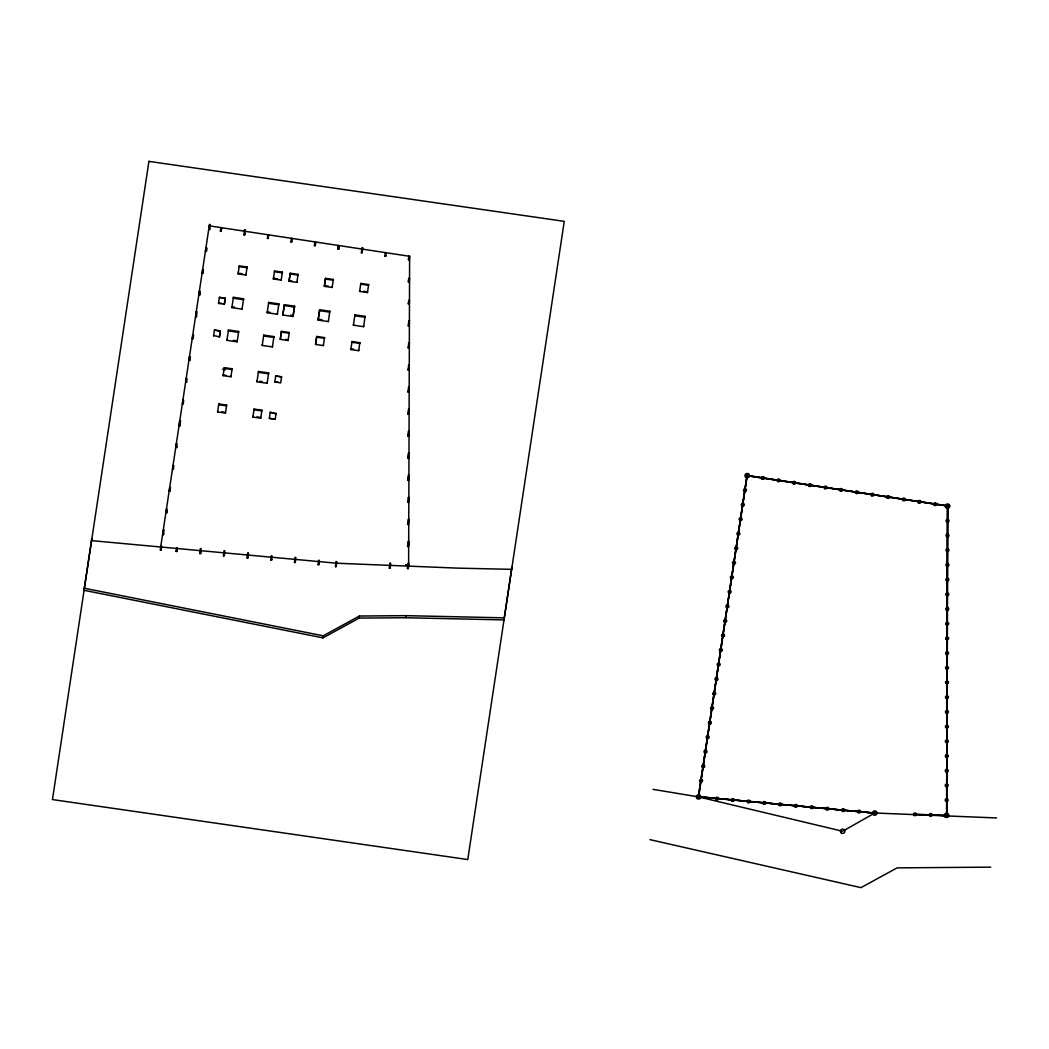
<?xml version="1.0" encoding="UTF-8"?>
<svg xmlns="http://www.w3.org/2000/svg" width="1049" height="1049" viewBox="0 0 1049 1049"><rect width="100%" height="100%" fill="white"/><g stroke="black" fill="none" stroke-linecap="round" stroke-linejoin="round"><path stroke-width="1.5" d="M407.523 568.545L407.523 567.811L408.31 568.558L407.523 568.545L407.982 563.379M407.589 546.49L407.589 545.755L408.389 546.503L407.589 546.49L408.048 541.323M407.668 524.434L407.668 523.7L408.454 524.448L407.668 524.434L408.127 519.268M407.733 502.379L407.733 501.645L408.52 502.392L407.733 502.379L408.192 497.226M408.9 477.4L408.599 480.35L407.812 480.337L409.058 475.184M408.979 455.345L408.664 458.295L407.877 458.282L409.123 453.129M409.044 433.289L408.743 436.24L407.943 436.227L409.202 431.073M409.123 411.234L408.808 414.185L408.022 414.171L409.267 409.031M409.189 389.179L408.887 392.142L408.087 392.116L409.346 386.976M409.254 367.137L408.953 370.087L408.166 370.074L409.412 364.921M409.333 345.082L409.031 348.032L408.231 348.019L409.49 342.866M409.398 323.026L409.097 325.977L408.31 325.964L409.556 320.81M408.376 303.908L408.376 303.174L409.176 303.922L408.376 303.908L408.69 300.224M409.543 278.182L409.241 281.879L408.454 281.866L408.756 278.169M409.621 256.14L409.307 259.824L408.52 259.811L408.822 256.126M408.599 480.35L408.599 479.616M408.664 458.295L408.677 457.561M408.743 436.24L408.743 435.505M408.808 414.185L408.808 413.45M408.887 392.142L408.887 391.395M408.953 370.087L408.953 369.353M409.031 348.032L409.031 347.298M409.097 325.977L409.097 325.242M409.241 281.879L408.454 281.119M409.307 259.824L408.52 259.077M409.058 545.493L409.071 542.215M946.578 815.558L947.588 506.077L747.216 475.617L698.647 796.912L842.635 831.254L874.814 813.014L698.647 796.912L652.989 789.359M947.785 506.077L946.788 815.388L947.391 506.051M176.166 551.407L176.232 550.673L176.953 551.472L176.166 551.407L176.534 547.722M389.376 568.256L389.441 567.522L390.162 568.322L389.376 568.256L389.887 563.09M84.3 588.24L84.077 590.299L323 637.858L359.178 618.084L405.989 617.73L504.005 619.907L511.86 567.273L511.65 569.345L458.583 568.165L336.834 563.234L91.591 540.628L91.801 538.557L84.3 588.24L323.21 635.799L359.387 616.025L406.199 615.658L504.215 617.835M161.572 546.463L161.153 550.135L160.379 550.017L160.825 545.585M161.153 550.135L161.467 547.185M162.7 534.636L163.605 534.02L162.7 534.636L163.12 530.951M163.487 534.754L164.05 529.601M165.991 512.843L166.896 512.227L165.991 512.843L166.411 509.158M166.778 512.961L167.197 509.276M169.282 491.037L170.187 490.434L169.282 491.037L169.715 487.365M170.069 491.168L170.489 487.483M173.006 465.572L173.36 469.375L172.587 469.244L172.888 466.294M173.36 469.375L173.793 465.69M175.878 447.451L176.783 446.848L175.878 447.451L176.298 443.779M176.665 447.582L177.084 443.897M180.533 420.636L179.956 425.789L179.169 425.658L179.746 420.505M179.956 425.789L180.258 422.826M182.46 403.865L183.365 403.262L182.46 403.865L182.893 400.193M183.247 403.996L183.667 400.312M186.184 378.401L186.538 382.203L185.765 382.072L186.066 379.122M186.538 382.203L186.958 378.519M189.056 360.279L189.948 359.676L189.056 360.279L189.476 356.608M189.843 360.41L190.262 356.726M193.554 334.933L193.134 338.617L192.347 338.486L192.767 334.815M193.134 338.617L193.436 335.654M195.638 316.693L196.543 316.09L195.638 316.693L196.215 311.54M196.425 316.824L197.002 311.658M199.362 291.229L199.716 295.031L198.943 294.9L199.244 291.95M199.716 295.031L200.136 291.347M202.234 273.107L203.126 272.504L202.234 273.107L202.654 269.436M203.021 273.225L203.44 269.554M206.732 247.761L206.312 251.432L205.525 251.314L205.945 247.643M206.312 251.432L206.614 248.482M208.817 229.521L209.721 228.918L208.817 229.521L209.394 224.368M209.603 229.639L210.18 224.486M176.953 551.472L177.32 547.788M220.867 227.607L221.234 231.396L220.447 231.278L220.749 228.328M221.234 231.396L221.654 227.725M213.563 336.073L214.442 330.029L220.316 330.881L219.438 336.913L213.616 335.483M214.442 330.029L220.264 331.471M218.494 303.384L219.385 297.339L225.26 298.191L224.381 304.223L218.494 303.384L221.496 303.213M219.385 297.339L225.207 298.781M219.438 336.913L220.316 330.881M224.381 304.223L225.26 298.191M199.821 553.61L200.687 552.967L199.821 553.61L200.359 548.443M200.608 553.688L201.146 548.535M217.615 411.969L218.795 403.957L226.636 405.098L225.456 413.096L217.615 411.969L217.694 411.221M218.795 403.957L218.717 404.704L226.558 405.832L226.636 405.098M223.109 375.647L224.276 367.635L232.117 368.776L230.95 376.775L223.109 375.647L223.188 374.899L225.797 375.28M226.938 340.348L228.459 330.015L238.661 331.484L237.14 341.817L226.938 340.348L227.03 339.456M224.276 367.635L224.211 368.383L232.039 369.51L232.117 368.776M228.459 330.015L228.367 330.894L238.569 332.376L238.661 331.484M231.881 307.659L233.403 297.326L243.591 298.795L242.083 309.127L231.881 307.659L231.973 306.767L234.53 307.134M233.403 297.326L233.311 298.204L243.499 299.686L243.591 298.795M238.084 273.881L239.264 265.882L247.105 267.01L245.925 275.022L238.084 273.881L238.162 273.146M239.264 265.882L239.185 266.616L247.026 267.757L247.105 267.01M225.456 413.096L225.535 412.362M243.945 234.858L244.837 234.242L243.945 234.858L244.522 229.705M244.732 234.976L245.296 229.823M230.95 376.775L231.029 376.04M237.14 341.817L237.231 340.925L233.403 340.374M242.083 309.127L242.175 308.236M245.925 275.022L246.004 274.274M223.489 555.826L224.355 555.183L223.489 555.826L224.027 550.659M224.276 555.904L224.814 550.751M267.443 238.425L268.334 237.821L267.443 238.425L267.862 234.753M268.216 238.543L268.636 234.871M252.901 417.056L254.068 409.058L261.909 410.185L260.742 418.197L252.901 417.056L252.979 416.322M254.068 409.058L253.989 409.792L261.83 410.933L261.909 410.185M256.966 381.797L258.487 371.464L268.675 372.933L267.154 383.265L256.966 381.797L257.057 380.905M258.487 371.464L258.395 372.356L268.583 373.824L268.675 372.933M262.224 345.436L263.745 335.116L273.933 336.585L272.412 346.917L262.224 345.436L262.316 344.557M263.745 335.116L263.653 335.995L273.841 337.463L273.933 336.585M267.167 312.746L268.688 302.427L278.877 303.895L277.356 314.228L267.167 312.746L267.259 311.868L269.803 312.235M268.688 302.427L268.596 303.305L278.785 304.774L278.877 303.895M273.369 278.982L274.55 270.983L282.378 272.111L281.211 280.109L273.369 278.982L273.448 278.247L277.369 278.811M274.55 270.983L274.471 271.717L282.312 272.845L282.378 272.111M260.742 418.197L260.808 417.45M247.144 558.042L248.023 557.399L247.144 558.042L247.682 552.875M247.944 558.12L248.469 552.967M267.154 383.265L267.246 382.374M272.412 346.917L272.504 346.026M277.356 314.228L277.447 313.336M281.211 280.109L281.289 279.375M269.318 418.354L275.192 419.207L269.318 418.354L270.209 412.309L276.018 413.752L270.209 412.309M274.812 382.033L275.69 375.988L281.578 376.84L280.686 382.885L274.812 382.033L277.815 381.862M275.69 375.988L281.578 376.84M289.275 332.494L288.108 340.492L280.267 339.365L281.434 331.353L289.275 332.494L289.209 333.228L281.368 332.1L281.434 331.353M282.85 315.015L284.371 304.682L294.559 306.151L294.467 307.042L293.038 316.483L282.85 315.015L284.371 304.682M290.927 241.991L291.832 241.388L290.927 241.991L291.347 238.32M291.714 242.122L292.133 238.438M298.06 274.379L296.893 282.378L289.052 281.25L290.219 273.238L298.06 274.379L297.995 275.113L290.153 273.986L290.219 273.238M288.108 340.492L288.187 339.758L285.564 339.378M293.038 316.483L294.559 306.151M296.893 282.378L296.972 281.643M270.812 560.258L271.678 559.615L270.812 560.258L271.271 555.826M271.599 560.336L272.058 555.918M315.631 242.004L315.211 245.689L314.425 245.571L314.844 241.886M315.211 245.689L315.513 242.739M324.561 337.581L323.38 345.58L315.552 344.452L316.719 336.454L324.561 337.581L324.482 338.316L316.641 337.188L316.719 336.454M329.845 311.251L328.324 321.584L318.122 320.115L319.643 309.783L329.845 311.251L329.753 312.143L319.552 310.661L319.643 309.783M294.481 562.474L295.346 561.831L294.481 562.474L295.005 557.321M295.267 562.552L295.805 557.399M333.346 279.467L332.166 287.465L324.338 286.338L325.505 278.339L333.346 279.467L333.267 280.201L325.426 279.073L325.505 278.339M323.38 345.58L323.459 344.846M328.324 321.584L328.416 320.692M332.166 287.465L332.245 286.731M338.342 245.466L338.696 249.256L337.922 249.138L338.224 246.187M338.696 249.256L339.115 245.584M318.135 564.69L319.001 564.047L318.135 564.69L318.594 560.258M318.922 564.768L319.381 560.35M350.825 349.553L352.005 341.541L359.846 342.682L358.666 350.681L350.825 349.553L350.904 348.806L353.513 349.186M353.408 325.203L354.929 314.87L365.118 316.352L363.597 326.672L353.408 325.203L353.5 324.325M352.005 341.541L351.926 342.289L359.768 343.416L359.846 342.682M354.929 314.87L354.837 315.762L365.026 317.231L365.118 316.352M361.407 252.717L362.311 252.101L361.407 252.717L361.984 247.564M362.193 252.835L362.77 247.682M323 637.858L323.21 635.799M359.61 291.438L360.79 283.427L368.632 284.567L367.452 292.566L359.61 291.438L359.689 290.691M360.79 283.427L360.712 284.174L368.553 285.302L368.632 284.567M335.483 566.644L336.349 565.988L335.483 566.644L336.021 561.477M336.27 566.722L336.808 561.569M358.666 350.681L358.745 349.946M363.597 326.672L363.688 325.793M367.452 292.566L367.53 291.832L363.61 291.268M384.904 256.284L385.809 255.681L384.904 256.284L385.324 252.612M385.691 256.402L386.111 252.73M359.178 618.084L359.387 616.025M408.52 259.811L408.822 256.861M408.454 281.866L408.756 278.903M409.176 303.922L409.477 300.237M408.31 325.964L408.769 320.797M408.231 348.019L408.69 342.853M408.166 370.074L408.625 364.908M408.087 392.116L408.546 386.963M390.162 568.322L390.687 563.169M408.022 414.171L408.481 409.005M407.943 436.227L408.415 431.06M407.877 458.282L408.336 453.116M407.812 480.337L408.271 475.171M408.52 502.392L408.992 497.239M408.454 524.448L408.913 519.281M408.389 546.503L408.848 541.336M408.31 568.558L408.769 563.392M405.989 617.73L406.199 615.658M160.681 547.132L209.249 225.837L409.621 256.297L408.612 565.608L405.53 564.677M280.267 339.365L281.368 332.1M289.052 281.25L290.153 273.986M275.192 419.207L276.084 413.162M318.122 320.115L319.552 310.661M315.552 344.452L316.641 337.188M324.338 286.338L325.426 279.073M747.19 475.8L947.614 505.893L747.242 475.433M205.525 251.314L206.43 250.711M198.943 294.9L199.048 294.179M192.347 338.486L193.252 337.883M185.765 382.072L185.87 381.351M179.169 425.658L180.074 425.055M172.587 469.244L172.705 468.523M160.379 550.017L161.271 549.414M220.447 231.278L220.565 230.557M314.425 245.571L315.329 244.968M337.922 249.138L338.027 248.416M990.767 867.143L897.144 867.864L860.967 887.638L649.921 839.633M915.528 814.168L945.988 815.545L915.515 814.535M874.604 813.001L996.55 817.945M239.474 273.33L242.083 273.71M289.131 280.503L291.74 280.883M325.714 285.787L328.324 286.167M284.279 305.574L294.467 307.042M290.586 315.238L293.13 315.605M318.214 319.224L322.043 319.775M222.506 369.287L225.26 369.681M259.601 381.272L262.145 381.639M221.614 411.785L224.224 412.165M256.9 416.886L259.509 417.266M945.988 814.824L945.988 815.925L947.168 815.938L947.168 814.837L945.988 814.824M946.041 799.548L946.041 800.649L947.234 800.675L947.234 799.561L946.041 799.548M946.093 784.849L946.093 785.95L947.273 785.963L947.286 784.862L946.093 784.849M946.146 770.15L946.132 771.251L947.326 771.264L947.326 770.163L946.146 770.15M946.185 755.437L946.185 756.539L947.378 756.565L947.378 755.464L946.185 755.437M946.237 740.738L946.237 741.84L947.417 741.866L947.417 740.764L946.237 740.738M946.277 726.039L946.277 727.141L947.47 727.167L947.47 726.065L946.277 726.039M946.329 711.34L946.329 712.441L947.509 712.455L947.522 711.353L946.329 711.34M946.382 696.641L946.368 697.742L947.562 697.755L947.562 696.654L946.382 696.641M946.421 681.929L946.421 683.03L947.614 683.056L947.614 681.955L946.421 681.929M946.473 667.23L946.473 668.331L947.653 668.357L947.667 667.256L946.473 667.23M946.526 652.53L946.513 653.632L947.706 653.658L947.706 652.557L946.526 652.53M946.565 637.831L946.565 638.933L947.758 638.946L947.758 637.844L946.565 637.831M946.618 623.132L946.618 624.234L947.798 624.247L947.798 623.145L946.618 623.132M946.67 608.42L946.657 609.521L947.85 609.548L947.85 608.446L946.67 608.42M946.709 593.721L946.709 594.822L947.89 594.849L947.903 593.747L946.709 593.721M946.762 579.022L946.762 580.123L947.942 580.149L947.942 579.048L946.762 579.022M946.801 564.323L946.801 565.424L947.994 565.437L947.994 564.336L946.801 564.323M946.854 549.624L946.854 550.725L948.034 550.738L948.047 549.637L946.854 549.624M946.906 534.911L946.893 536.026L948.086 536.039L948.086 534.938L946.906 534.911M946.945 520.212L946.945 521.314L948.139 521.34L948.139 520.238L946.945 520.212M698.057 796.335L698.044 797.437L699.224 797.476L699.25 796.375L698.057 796.335M716.428 798.014L716.415 799.115L717.595 799.154L717.621 798.053L716.428 798.014M732.215 799.456L732.189 800.557L733.382 800.597L733.395 799.495L732.215 799.456M747.989 800.898L747.963 802L749.156 802.039L749.183 800.938L747.989 800.898M763.777 802.341L763.751 803.442L764.931 803.482L764.957 802.38L763.777 802.341M779.551 803.783L779.525 804.885L780.718 804.924L780.731 803.822L779.551 803.783M795.326 805.226L795.299 806.327L796.493 806.366L796.519 805.265L795.326 805.226M811.113 806.668L811.087 807.769L812.267 807.809L812.293 806.707L811.113 806.668M826.887 808.11L826.861 809.212L828.054 809.251L828.081 808.15L826.887 808.11M842.662 809.553L842.649 810.654L843.829 810.693L843.855 809.592L842.662 809.553M858.449 810.995L858.423 812.096L859.616 812.136L859.629 811.034L858.449 810.995M874.223 812.437L874.197 813.539L875.391 813.578L875.417 812.477L874.223 812.437M914.348 813.762L914.322 814.863L915.515 814.903L915.528 813.801L914.348 813.762M930.175 814.286L930.148 815.388L931.342 815.427L931.368 814.326L930.175 814.286M699.25 796.742L874.197 813.106L699.25 796.742M148.919 161.362L52.45 799.574L467.775 859.551L564.257 221.352L148.919 161.362M700.588 780.089L700.417 781.177L701.597 781.348L701.768 780.259L700.588 780.089M702.778 765.56L702.62 766.649L703.8 766.819L703.958 765.731L702.778 765.56M704.98 751.032L704.81 752.12L705.99 752.29L706.161 751.202L704.98 751.032M707.17 736.503L707.013 737.591L708.193 737.762L708.35 736.673L707.17 736.503M709.373 721.974L709.203 723.063L710.383 723.233L710.553 722.145L709.373 721.974M711.563 707.446L711.406 708.534L712.586 708.704L712.743 707.616L711.563 707.446M713.766 692.917L713.595 694.005L714.775 694.176L714.946 693.087L713.766 692.917M715.956 678.388L715.798 679.477L716.978 679.647L717.136 678.559L715.956 678.388M718.159 663.86L717.988 664.948L719.168 665.118L719.339 664.03L718.159 663.86M720.348 649.331L720.191 650.419L721.371 650.59L721.528 649.501L720.348 649.331M722.551 634.802L722.381 635.891L723.561 636.061L723.731 634.973L722.551 634.802M724.741 620.274L724.584 621.362L725.764 621.533L725.921 620.444L724.741 620.274M726.944 605.745L726.773 606.833L727.954 607.004L728.124 605.916L726.944 605.745M729.134 591.216L728.976 592.305L730.143 592.475L730.314 591.387L729.134 591.216M731.337 576.688L731.166 577.776L732.346 577.947L732.517 576.858L731.337 576.688M733.526 562.159L733.369 563.247L734.536 563.418L734.706 562.33L733.526 562.159M735.729 547.63L735.559 548.719L736.739 548.889L736.909 547.801L735.729 547.63M737.919 533.102L737.762 534.19L738.929 534.361L739.099 533.272L737.919 533.102M740.122 518.573L739.951 519.661L741.132 519.832L741.302 518.744L740.122 518.573M742.312 504.044L742.154 505.133L743.321 505.303L743.492 504.215L742.312 504.044M744.515 489.516L744.344 490.604L745.524 490.775L745.682 489.686L744.515 489.516M746.704 474.987L746.547 476.076L747.714 476.246L747.885 475.158L746.704 474.987M746.94 476.128L698.464 796.335L746.94 476.128M762.374 477.361L762.203 478.449L763.384 478.619L763.541 477.531L762.374 477.361M778.03 479.747L777.873 480.835L779.04 481.006L779.21 479.918L778.03 479.747M793.7 482.12L793.529 483.222L794.709 483.392L794.867 482.291L793.7 482.12M809.356 484.507L809.199 485.595L810.366 485.766L810.536 484.677L809.356 484.507M825.025 486.893L824.855 487.982L826.035 488.152L826.192 487.064L825.025 486.893M840.682 489.267L840.524 490.355L841.691 490.526L841.862 489.437L840.682 489.267M856.351 491.653L856.181 492.742L857.361 492.912L857.518 491.824L856.351 491.653M872.007 494.027L871.837 495.128L873.017 495.285L873.188 494.197L872.007 494.027M887.664 496.413L887.506 497.501L888.687 497.672L888.844 496.583L887.664 496.413M903.333 498.799L903.163 499.888L904.343 500.058L904.513 498.97L903.333 498.799M918.99 501.173L918.832 502.261L919.999 502.432L920.17 501.343L918.99 501.173M934.659 503.559L934.489 504.648L935.669 504.818L935.839 503.73L934.659 503.559M947.09 505.448L946.919 506.536L948.099 506.706L948.257 505.618L947.09 505.448M719.955 651.023A1.469 1.364 5.9 0 0 722.315 650.17A1.469 1.364 5.9 0 0 720.309 648.675A1.469 1.364 5.9 0 0 719.955 651.023M708.967 723.666A1.469 1.364 5.9 0 0 711.34 722.813A1.469 1.364 5.9 0 0 709.321 721.332A1.469 1.364 5.9 0 0 708.967 723.666M946.447 580.648A1.469 1.364 5.9 0 0 948.807 579.782A1.469 1.364 5.9 0 0 946.788 578.314A1.469 1.364 5.9 0 0 946.447 580.648M761.967 479.065A1.469 1.364 5.9 0 0 764.341 478.2A1.469 1.364 5.9 0 0 762.321 476.718A1.469 1.364 5.9 0 0 761.967 479.065M697.257 798.577A2.282 2.124 5.9 0 0 700.916 797.214A2.282 2.124 5.9 0 0 697.769 794.932A2.282 2.124 5.9 0 0 697.257 798.577M841.246 832.919A2.282 2.124 5.9 0 0 844.891 831.569A2.282 2.124 5.9 0 0 841.757 829.287A2.282 2.124 5.9 0 0 841.246 832.919M873.424 814.68A2.282 2.124 5.9 0 0 877.069 813.316A2.282 2.124 5.9 0 0 873.935 811.047A2.282 2.124 5.9 0 0 873.424 814.68M945.201 817.04A2.282 2.124 5.9 0 0 948.847 815.689A2.282 2.124 5.9 0 0 945.713 813.408A2.282 2.124 5.9 0 0 945.201 817.04M946.198 507.742A2.282 2.124 5.9 0 0 949.856 506.379A2.282 2.124 5.9 0 0 946.709 504.11A2.282 2.124 5.9 0 0 946.198 507.742M745.826 477.282A2.282 2.124 5.9 0 0 749.484 475.918A2.282 2.124 5.9 0 0 746.337 473.637A2.282 2.124 5.9 0 0 745.826 477.282M929.834 815.912A1.469 1.364 5.9 0 0 932.207 815.086A1.469 1.364 5.9 0 0 930.227 813.578A1.469 1.364 5.9 0 0 929.834 815.912M914.007 815.388A1.469 1.364 5.9 0 0 916.38 814.562A1.469 1.364 5.9 0 0 914.387 813.054A1.469 1.364 5.9 0 0 914.007 815.388M945.739 801.174A1.469 1.364 5.9 0 0 948.099 800.308A1.469 1.364 5.9 0 0 946.08 798.84A1.469 1.364 5.9 0 0 945.739 801.174M945.831 771.776A1.469 1.364 5.9 0 0 948.191 770.91A1.469 1.364 5.9 0 0 946.172 769.428A1.469 1.364 5.9 0 0 945.831 771.776M945.883 757.076A1.469 1.364 5.9 0 0 948.244 756.211A1.469 1.364 5.9 0 0 946.224 754.729A1.469 1.364 5.9 0 0 945.883 757.076M945.975 727.665A1.469 1.364 5.9 0 0 948.335 726.8A1.469 1.364 5.9 0 0 946.316 725.331A1.469 1.364 5.9 0 0 945.975 727.665M946.5 565.949A1.469 1.364 5.9 0 0 948.86 565.083A1.469 1.364 5.9 0 0 946.841 563.615A1.469 1.364 5.9 0 0 946.5 565.949M946.028 712.966A1.469 1.364 5.9 0 0 948.388 712.101A1.469 1.364 5.9 0 0 946.368 710.632A1.469 1.364 5.9 0 0 946.028 712.966M711.17 709.137A1.469 1.364 5.9 0 0 713.53 708.285A1.469 1.364 5.9 0 0 711.524 706.803A1.469 1.364 5.9 0 0 711.17 709.137M722.145 636.494A1.469 1.364 5.9 0 0 724.518 635.642A1.469 1.364 5.9 0 0 722.499 634.147A1.469 1.364 5.9 0 0 722.145 636.494M717.752 665.551A1.469 1.364 5.9 0 0 720.125 664.699A1.469 1.364 5.9 0 0 718.106 663.217A1.469 1.364 5.9 0 0 717.752 665.551M746.311 476.679A1.469 1.364 5.9 0 0 748.671 475.826A1.469 1.364 5.9 0 0 746.665 474.332A1.469 1.364 5.9 0 0 746.311 476.679M808.963 486.198A1.469 1.364 5.9 0 0 811.323 485.346A1.469 1.364 5.9 0 0 809.317 483.864A1.469 1.364 5.9 0 0 808.963 486.198M793.293 483.825A1.469 1.364 5.9 0 0 795.653 482.973A1.469 1.364 5.9 0 0 793.647 481.478A1.469 1.364 5.9 0 0 793.293 483.825M731.874 801.082A1.469 1.364 5.9 0 0 734.248 800.256A1.469 1.364 5.9 0 0 732.254 798.748A1.469 1.364 5.9 0 0 731.874 801.082M946.067 698.267A1.469 1.364 5.9 0 0 948.427 697.401A1.469 1.364 5.9 0 0 946.408 695.92A1.469 1.364 5.9 0 0 946.067 698.267M741.918 505.736A1.469 1.364 5.9 0 0 744.279 504.884A1.469 1.364 5.9 0 0 742.272 503.389A1.469 1.364 5.9 0 0 741.918 505.736M724.348 621.965A1.469 1.364 5.9 0 0 726.708 621.113A1.469 1.364 5.9 0 0 724.702 619.618A1.469 1.364 5.9 0 0 724.348 621.965M871.601 495.731A1.469 1.364 5.9 0 0 873.974 494.866A1.469 1.364 5.9 0 0 871.955 493.384A1.469 1.364 5.9 0 0 871.601 495.731M739.715 520.265A1.469 1.364 5.9 0 0 742.089 519.412A1.469 1.364 5.9 0 0 740.069 517.918A1.469 1.364 5.9 0 0 739.715 520.265M730.93 578.379A1.469 1.364 5.9 0 0 733.303 577.527A1.469 1.364 5.9 0 0 731.284 576.032A1.469 1.364 5.9 0 0 730.93 578.379M946.303 624.758A1.469 1.364 5.9 0 0 948.663 623.893A1.469 1.364 5.9 0 0 946.644 622.411A1.469 1.364 5.9 0 0 946.303 624.758M840.288 490.958A1.469 1.364 5.9 0 0 842.649 490.106A1.469 1.364 5.9 0 0 840.642 488.624A1.469 1.364 5.9 0 0 840.288 490.958M697.729 797.961A1.469 1.364 5.9 0 0 700.103 797.135A1.469 1.364 5.9 0 0 698.11 795.627A1.469 1.364 5.9 0 0 697.729 797.961M777.637 481.439A1.469 1.364 5.9 0 0 779.997 480.586A1.469 1.364 5.9 0 0 777.991 479.105A1.469 1.364 5.9 0 0 777.637 481.439M946.552 551.25A1.469 1.364 5.9 0 0 948.912 550.384A1.469 1.364 5.9 0 0 946.893 548.902A1.469 1.364 5.9 0 0 946.552 551.25M946.644 521.851A1.469 1.364 5.9 0 0 949.004 520.986A1.469 1.364 5.9 0 0 946.985 519.504A1.469 1.364 5.9 0 0 946.644 521.851M934.253 505.251A1.469 1.364 5.9 0 0 936.626 504.399A1.469 1.364 5.9 0 0 934.607 502.917A1.469 1.364 5.9 0 0 934.253 505.251M702.384 767.252A1.469 1.364 5.9 0 0 704.744 766.399A1.469 1.364 5.9 0 0 702.738 764.918A1.469 1.364 5.9 0 0 702.384 767.252M747.649 802.524A1.469 1.364 5.9 0 0 750.035 801.698A1.469 1.364 5.9 0 0 748.042 800.19A1.469 1.364 5.9 0 0 747.649 802.524M728.74 592.908A1.469 1.364 5.9 0 0 731.101 592.056A1.469 1.364 5.9 0 0 729.094 590.561A1.469 1.364 5.9 0 0 728.74 592.908M824.619 488.585A1.469 1.364 5.9 0 0 826.979 487.733A1.469 1.364 5.9 0 0 824.973 486.238A1.469 1.364 5.9 0 0 824.619 488.585M946.683 507.139A1.469 1.364 5.9 0 0 949.043 506.287A1.469 1.364 5.9 0 0 947.037 504.805A1.469 1.364 5.9 0 0 946.683 507.139M855.945 493.345A1.469 1.364 5.9 0 0 858.305 492.492A1.469 1.364 5.9 0 0 856.299 491.011A1.469 1.364 5.9 0 0 855.945 493.345M715.562 680.08A1.469 1.364 5.9 0 0 717.922 679.227A1.469 1.364 5.9 0 0 715.916 677.746A1.469 1.364 5.9 0 0 715.562 680.08M946.211 654.156A1.469 1.364 5.9 0 0 948.571 653.291A1.469 1.364 5.9 0 0 946.552 651.822A1.469 1.364 5.9 0 0 946.211 654.156M726.537 607.437A1.469 1.364 5.9 0 0 728.911 606.584A1.469 1.364 5.9 0 0 726.891 605.089A1.469 1.364 5.9 0 0 726.537 607.437M737.526 534.793A1.469 1.364 5.9 0 0 739.886 533.941A1.469 1.364 5.9 0 0 737.88 532.446A1.469 1.364 5.9 0 0 737.526 534.793M716.1 799.64A1.469 1.364 5.9 0 0 718.473 798.814A1.469 1.364 5.9 0 0 716.48 797.306A1.469 1.364 5.9 0 0 716.1 799.64M744.108 491.207A1.469 1.364 5.9 0 0 746.482 490.355A1.469 1.364 5.9 0 0 744.462 488.86A1.469 1.364 5.9 0 0 744.108 491.207M945.674 816.45A1.469 1.364 5.9 0 0 948.034 815.584A1.469 1.364 5.9 0 0 946.014 814.103A1.469 1.364 5.9 0 0 945.674 816.45M945.923 742.377A1.469 1.364 5.9 0 0 948.283 741.499A1.469 1.364 5.9 0 0 946.264 740.03A1.469 1.364 5.9 0 0 945.923 742.377M946.119 683.568A1.469 1.364 5.9 0 0 948.48 682.702A1.469 1.364 5.9 0 0 946.46 681.221A1.469 1.364 5.9 0 0 946.119 683.568M946.355 610.059A1.469 1.364 5.9 0 0 948.716 609.194A1.469 1.364 5.9 0 0 946.696 607.712A1.469 1.364 5.9 0 0 946.355 610.059M704.574 752.723A1.469 1.364 5.9 0 0 706.947 751.871A1.469 1.364 5.9 0 0 704.928 750.389A1.469 1.364 5.9 0 0 704.574 752.723M946.172 668.869A1.469 1.364 5.9 0 0 948.519 668.003A1.469 1.364 5.9 0 0 946.5 666.521A1.469 1.364 5.9 0 0 946.172 668.869M946.264 639.457A1.469 1.364 5.9 0 0 948.624 638.592A1.469 1.364 5.9 0 0 946.604 637.123A1.469 1.364 5.9 0 0 946.264 639.457M946.591 536.55A1.469 1.364 5.9 0 0 948.952 535.685A1.469 1.364 5.9 0 0 946.932 534.203A1.469 1.364 5.9 0 0 946.591 536.55M706.777 738.194A1.469 1.364 5.9 0 0 709.137 737.342A1.469 1.364 5.9 0 0 707.131 735.86A1.469 1.364 5.9 0 0 706.777 738.194M946.408 595.36A1.469 1.364 5.9 0 0 948.768 594.495A1.469 1.364 5.9 0 0 946.749 593.013A1.469 1.364 5.9 0 0 946.408 595.36M902.927 500.491A1.469 1.364 5.9 0 0 905.3 499.639A1.469 1.364 5.9 0 0 903.281 498.144A1.469 1.364 5.9 0 0 902.927 500.491M887.27 498.105A1.469 1.364 5.9 0 0 889.631 497.252A1.469 1.364 5.9 0 0 887.624 495.771A1.469 1.364 5.9 0 0 887.27 498.105M700.181 781.78A1.469 1.364 5.9 0 0 702.555 780.928A1.469 1.364 5.9 0 0 700.535 779.446A1.469 1.364 5.9 0 0 700.181 781.78M735.323 549.322A1.469 1.364 5.9 0 0 737.696 548.47A1.469 1.364 5.9 0 0 735.677 546.975A1.469 1.364 5.9 0 0 735.323 549.322M713.359 694.608A1.469 1.364 5.9 0 0 715.733 693.756A1.469 1.364 5.9 0 0 713.713 692.274A1.469 1.364 5.9 0 0 713.359 694.608M918.596 502.864A1.469 1.364 5.9 0 0 920.956 502.012A1.469 1.364 5.9 0 0 918.95 500.53A1.469 1.364 5.9 0 0 918.596 502.864M733.133 563.851A1.469 1.364 5.9 0 0 735.493 562.998A1.469 1.364 5.9 0 0 733.487 561.503A1.469 1.364 5.9 0 0 733.133 563.851M945.778 786.475A1.469 1.364 5.9 0 0 948.139 785.609A1.469 1.364 5.9 0 0 946.119 784.128A1.469 1.364 5.9 0 0 945.778 786.475M873.883 814.063A1.469 1.364 5.9 0 0 876.269 813.237A1.469 1.364 5.9 0 0 874.276 811.729A1.469 1.364 5.9 0 0 873.883 814.063M763.436 803.967A1.469 1.364 5.9 0 0 765.809 803.141A1.469 1.364 5.9 0 0 763.816 801.633A1.469 1.364 5.9 0 0 763.436 803.967M779.21 805.409A1.469 1.364 5.9 0 0 781.584 804.583A1.469 1.364 5.9 0 0 779.591 803.075A1.469 1.364 5.9 0 0 779.21 805.409M794.998 806.851A1.469 1.364 5.9 0 0 797.371 806.025A1.469 1.364 5.9 0 0 795.378 804.517A1.469 1.364 5.9 0 0 794.998 806.851M810.772 808.294A1.469 1.364 5.9 0 0 813.145 807.468A1.469 1.364 5.9 0 0 811.152 805.96A1.469 1.364 5.9 0 0 810.772 808.294M826.546 809.736A1.469 1.364 5.9 0 0 828.92 808.91A1.469 1.364 5.9 0 0 826.94 807.402A1.469 1.364 5.9 0 0 826.546 809.736M842.334 811.179A1.469 1.364 5.9 0 0 844.707 810.352A1.469 1.364 5.9 0 0 842.714 808.845A1.469 1.364 5.9 0 0 842.334 811.179M858.108 812.621A1.469 1.364 5.9 0 0 860.482 811.795A1.469 1.364 5.9 0 0 858.488 810.287A1.469 1.364 5.9 0 0 858.108 812.621"/></g></svg>
